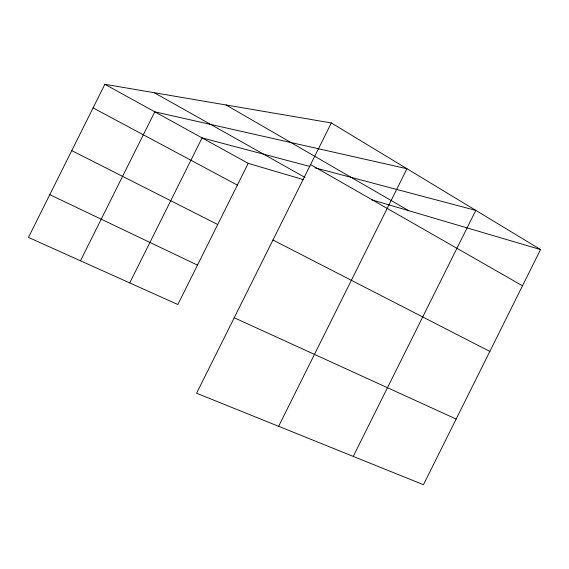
<?xml version="1.0" encoding="UTF-8"?>
<svg xmlns="http://www.w3.org/2000/svg" width="569" height="569" viewBox="0 0 569 569"><rect width="100%" height="100%" fill="white"/><g stroke="black" fill="none" stroke-linecap="round" stroke-linejoin="round"><path stroke-width="0.85" d="M331.329 122.947L196.589 393.229L423.464 484.717L540.55 249.563L331.329 122.947L104.86 84.283L28.45 237.415L177.827 304.529L248.219 163.353L303.185 179.562M80.471 260.787L154.782 111.823L406.97 168.723L278.618 426.302M129.732 282.921L202.059 137.897L309.998 166.475M353.264 456.402L475.805 210.388L315.112 167.834M371.379 199.676L540.55 249.563M234.215 317.758L456.153 419.054M49.78 194.662L197.479 265.118M71.758 150.621L217.728 224.52M272.964 240.018L489.831 351.429M93.081 107.89L237.373 185.117M104.86 84.283L248.219 163.353M154.277 92.726L305.005 177.443M310.567 164.597L522.506 285.802M226.021 104.966L408.834 210.722"/></g></svg>
